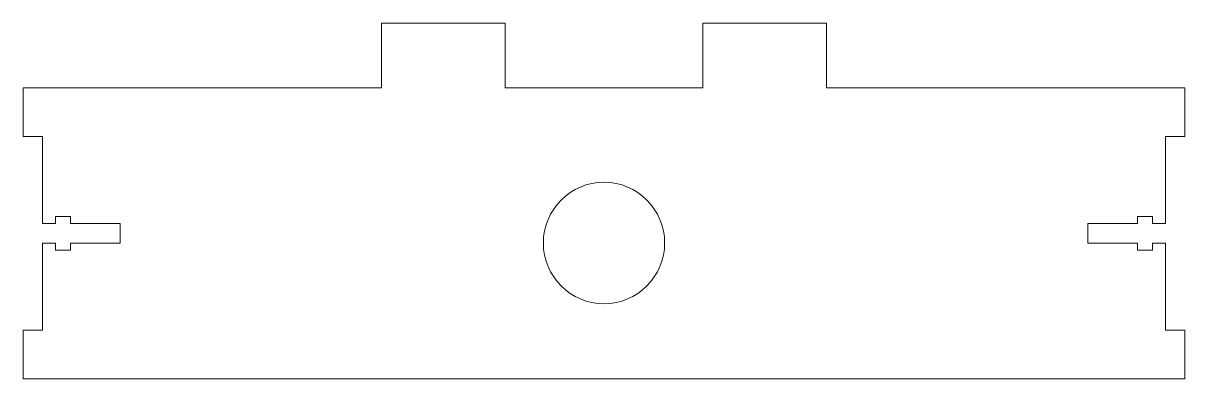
# Model space of a CAD drawing. Header units: millimetres. Extents: x -90 to 90, y 0 to 55.
import ezdxf

# ---------------------------------------------------------------- set-up
doc = ezdxf.new("R2010")
doc.units = ezdxf.units.MM

msp = doc.modelspace()

# ---------------------------------------------------------------- linework, layer by layer
at = {"color": 7, "linetype": 'Continuous', "lineweight": 15}
for p, q in [((-34.5, 55), (-34.5, 45)), ((-15.3, 55), (-34.5, 55)), ((-15.3, 45), (-15.3, 55)), ((15.3, 55), (15.3, 45)), ((34.5, 55), (15.3, 55)), ((34.5, 45), (34.5, 55)), ((-90, 45), (-90, 37.5)), ((-34.5, 45), (-90, 45)), ((15.3, 45), (-15.3, 45)), ((90, 45), (34.5, 45)), ((90, 37.5), (90, 45)), ((-90, 37.5), (-87, 37.5)), ((-87, 37.5), (-87, 24)), ((87, 37.5), (90, 37.5)), ((87, 24), (87, 37.5)), ((-87, 24), (-85, 24)), ((-85, 25.1), (-82.7, 25.1)), ((-85, 24), (-85, 25.1)), ((-82.7, 25.1), (-82.7, 24)), ((-82.7, 24), (-75, 24)), ((-75, 24), (-75, 21)), ((75, 24), (82.7, 24)), ((75, 21), (75, 24)), ((82.7, 25.1), (85, 25.1)), ((82.7, 24), (82.7, 25.1)), ((85, 25.1), (85, 24)), ((85, 24), (87, 24)), ((-87, 21), (-87, 7.5)), ((-85, 21), (-87, 21)), ((-85, 19.9), (-85, 21)), ((-82.7, 19.9), (-85, 19.9)), ((-82.7, 21), (-82.7, 19.9)), ((-75, 21), (-82.7, 21)), ((82.7, 21), (75, 21)), ((82.7, 19.9), (82.7, 21)), ((85, 19.9), (82.7, 19.9)), ((85, 21), (85, 19.9)), ((87, 21), (85, 21)), ((87, 7.5), (87, 21)), ((-90, 7.5), (-90, 0)), ((-87, 7.5), (-90, 7.5)), ((90, 7.5), (87, 7.5)), ((90, 0), (90, 7.5)), ((-90, 0), (90, 0))]:
    msp.add_line(p, q, dxfattribs=at)
msp.add_circle((0, 21), 9.4, dxfattribs=at)

doc.saveas('drawing.dxf')
